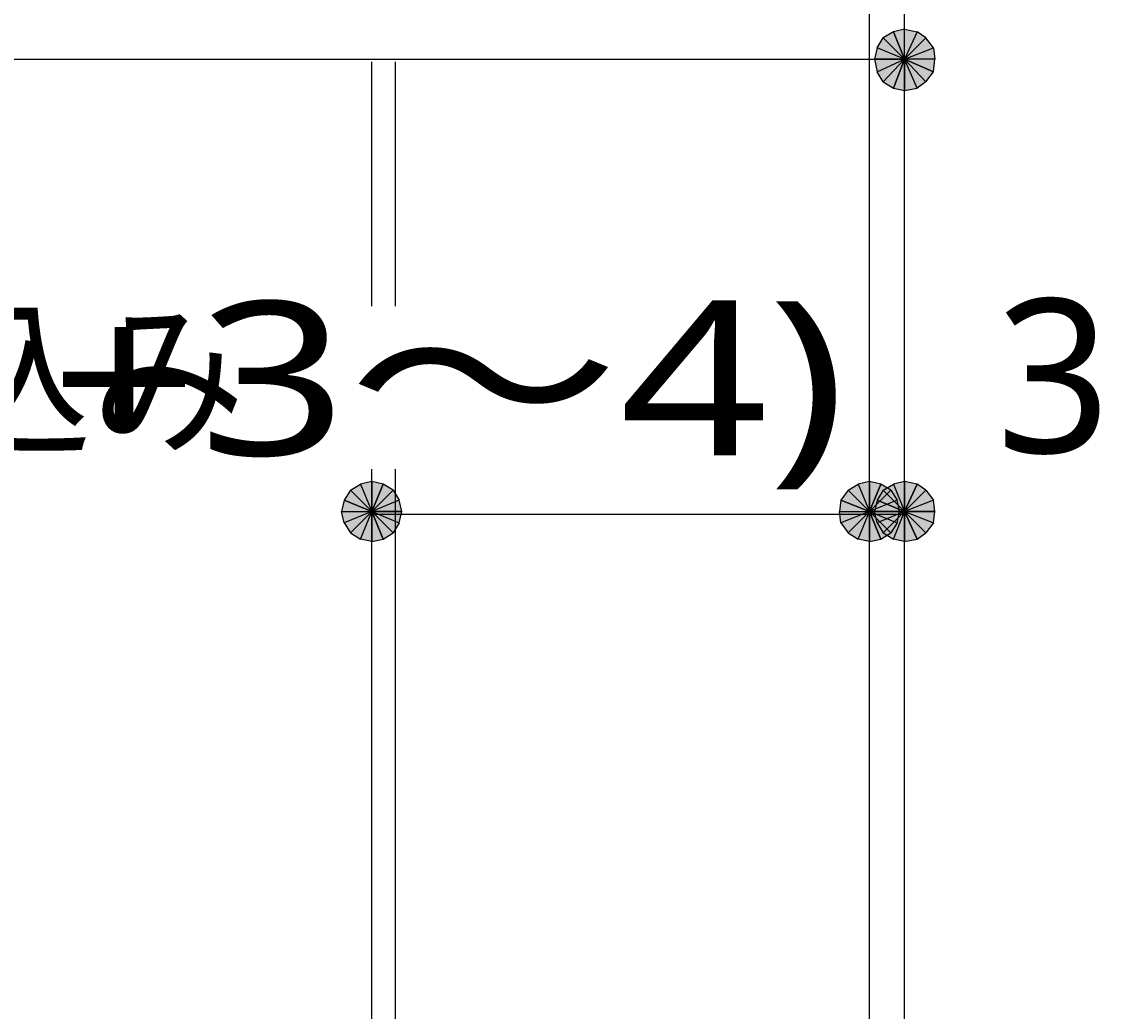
# Model space of a CAD drawing. Header units: millimetres. Extents: x 0 to 420, y 0 to 297.
# Drawn here: x 340.33 to 358.53, y 212.11 to 228.83 of the extents above; entities that cross this region are included whole.
import ezdxf
from ezdxf.enums import TextEntityAlignment as Align

# ---------------------------------------------------------------- set-up
doc = ezdxf.new("R2010")
doc.units = ezdxf.units.MM
doc.styles.add('kst32b', font='NotoSansJP-Variable.ttf')

msp = doc.modelspace()

# ---------------------------------------------------------------- hatches: boundary and pattern name
h = msp.add_hatch(color=7)
h.paths.add_polyline_path([(355.05, 228.663), (354.88, 228.558), (355.24, 228.198), (355.05, 228.663)])
h.paths.add_polyline_path([(354.88, 228.558), (355.24, 228.198), (354.775, 228.388), (354.88, 228.558)])
h.paths.add_polyline_path([(355.24, 228.198), (354.775, 228.388), (354.732, 228.198), (355.24, 228.198)])
h = msp.add_hatch(color=7)
h.paths.add_polyline_path([(355.6, 228.558), (355.452, 228.663), (355.24, 228.198), (355.6, 228.558)])
h.paths.add_polyline_path([(355.452, 228.663), (355.24, 228.198), (355.24, 228.706), (355.452, 228.663)])
h.paths.add_polyline_path([(355.24, 228.198), (355.24, 228.706), (355.05, 228.663), (355.24, 228.198)])
h = msp.add_hatch(color=7)
h.paths.add_polyline_path([(355.727, 227.986), (355.748, 228.198), (355.24, 228.198), (355.727, 227.986)])
h.paths.add_polyline_path([(355.748, 228.198), (355.24, 228.198), (355.727, 228.388), (355.748, 228.198)])
h.paths.add_polyline_path([(355.24, 228.198), (355.727, 228.388), (355.6, 228.558), (355.24, 228.198)])
h = msp.add_hatch(color=7)
h.paths.add_polyline_path([(354.732, 228.198), (354.775, 227.986), (355.24, 228.198), (354.732, 228.198)])
h.paths.add_polyline_path([(354.775, 227.986), (355.24, 228.198), (354.88, 227.817), (354.775, 227.986)])
h.paths.add_polyline_path([(355.24, 228.198), (354.88, 227.817), (355.05, 227.711), (355.24, 228.198)])
for points in [[(355.05, 227.711), (355.24, 227.669), (355.24, 228.198), (355.05, 227.711)], [(346.435, 221.022), (346.244, 221.065), (346.244, 220.557), (346.435, 221.022)], [(354.838, 221.022), (354.647, 221.065), (354.647, 220.557), (354.838, 221.022)], [(355.452, 221.022), (355.24, 221.065), (355.24, 220.557), (355.452, 221.022)]]:
    msp.add_hatch(color=7).paths.add_polyline_path(points)
h = msp.add_hatch(color=7)
h.paths.add_polyline_path([(355.24, 227.669), (355.452, 227.711), (355.24, 228.198), (355.24, 227.669)])
h.paths.add_polyline_path([(355.452, 227.711), (355.24, 228.198), (355.6, 227.817), (355.452, 227.711)])
h.paths.add_polyline_path([(355.24, 228.198), (355.6, 227.817), (355.727, 227.986), (355.24, 228.198)])
h = msp.add_hatch(color=7)
h.paths.add_polyline_path([(346.244, 221.065), (346.054, 221.022), (346.244, 220.557), (346.244, 221.065)])
h.paths.add_polyline_path([(346.054, 221.022), (346.244, 220.557), (345.885, 220.916), (346.054, 221.022)])
h.paths.add_polyline_path([(346.244, 220.557), (345.885, 220.916), (345.779, 220.747), (346.244, 220.557)])
h = msp.add_hatch(color=7)
h.paths.add_polyline_path([(346.752, 220.557), (346.71, 220.747), (346.244, 220.557), (346.752, 220.557)])
h.paths.add_polyline_path([(346.71, 220.747), (346.244, 220.557), (346.604, 220.916), (346.71, 220.747)])
h.paths.add_polyline_path([(346.244, 220.557), (346.604, 220.916), (346.435, 221.022), (346.244, 220.557)])
h = msp.add_hatch(color=7)
h.paths.add_polyline_path([(354.647, 221.065), (354.457, 221.022), (354.647, 220.557), (354.647, 221.065)])
h.paths.add_polyline_path([(354.457, 221.022), (354.647, 220.557), (354.288, 220.916), (354.457, 221.022)])
h.paths.add_polyline_path([(354.647, 220.557), (354.288, 220.916), (354.161, 220.747), (354.647, 220.557)])
h = msp.add_hatch(color=7)
h.paths.add_polyline_path([(355.155, 220.557), (355.113, 220.747), (354.647, 220.557), (355.155, 220.557)])
h.paths.add_polyline_path([(355.113, 220.747), (354.647, 220.557), (355.007, 220.916), (355.113, 220.747)])
h.paths.add_polyline_path([(354.647, 220.557), (355.007, 220.916), (354.838, 221.022), (354.647, 220.557)])
h = msp.add_hatch(color=7)
h.paths.add_polyline_path([(355.24, 221.065), (355.05, 221.022), (355.24, 220.557), (355.24, 221.065)])
h.paths.add_polyline_path([(355.05, 221.022), (355.24, 220.557), (354.88, 220.916), (355.05, 221.022)])
h.paths.add_polyline_path([(355.24, 220.557), (354.88, 220.916), (354.775, 220.747), (355.24, 220.557)])
h = msp.add_hatch(color=7)
h.paths.add_polyline_path([(355.748, 220.557), (355.727, 220.747), (355.24, 220.557), (355.748, 220.557)])
h.paths.add_polyline_path([(355.727, 220.747), (355.24, 220.557), (355.6, 220.916), (355.727, 220.747)])
h.paths.add_polyline_path([(355.24, 220.557), (355.6, 220.916), (355.452, 221.022), (355.24, 220.557)])
h = msp.add_hatch(color=7)
h.paths.add_polyline_path([(345.779, 220.747), (345.736, 220.557), (346.244, 220.557), (345.779, 220.747)])
h.paths.add_polyline_path([(345.736, 220.557), (346.244, 220.557), (345.779, 220.366), (345.736, 220.557)])
h.paths.add_polyline_path([(346.244, 220.557), (345.779, 220.366), (345.885, 220.197), (346.244, 220.557)])
h = msp.add_hatch(color=7)
h.paths.add_polyline_path([(354.161, 220.747), (354.139, 220.557), (354.647, 220.557), (354.161, 220.747)])
h.paths.add_polyline_path([(354.139, 220.557), (354.647, 220.557), (354.161, 220.366), (354.139, 220.557)])
h.paths.add_polyline_path([(354.647, 220.557), (354.161, 220.366), (354.288, 220.197), (354.647, 220.557)])
h = msp.add_hatch(color=7)
h.paths.add_polyline_path([(354.775, 220.747), (354.732, 220.557), (355.24, 220.557), (354.775, 220.747)])
h.paths.add_polyline_path([(354.732, 220.557), (355.24, 220.557), (354.775, 220.366), (354.732, 220.557)])
h.paths.add_polyline_path([(355.24, 220.557), (354.775, 220.366), (354.88, 220.197), (355.24, 220.557)])
h = msp.add_hatch(color=7)
h.paths.add_polyline_path([(345.885, 220.197), (346.054, 220.091), (346.244, 220.557), (345.885, 220.197)])
h.paths.add_polyline_path([(346.054, 220.091), (346.244, 220.557), (346.244, 220.049), (346.054, 220.091)])
h.paths.add_polyline_path([(346.244, 220.557), (346.244, 220.049), (346.435, 220.091), (346.244, 220.557)])
h = msp.add_hatch(color=7)
h.paths.add_polyline_path([(346.435, 220.091), (346.604, 220.197), (346.244, 220.557), (346.435, 220.091)])
h.paths.add_polyline_path([(346.604, 220.197), (346.244, 220.557), (346.71, 220.366), (346.604, 220.197)])
h.paths.add_polyline_path([(346.244, 220.557), (346.71, 220.366), (346.752, 220.557), (346.244, 220.557)])
h = msp.add_hatch(color=7)
h.paths.add_polyline_path([(354.288, 220.197), (354.457, 220.091), (354.647, 220.557), (354.288, 220.197)])
h.paths.add_polyline_path([(354.457, 220.091), (354.647, 220.557), (354.647, 220.049), (354.457, 220.091)])
h.paths.add_polyline_path([(354.647, 220.557), (354.647, 220.049), (354.838, 220.091), (354.647, 220.557)])
h = msp.add_hatch(color=7)
h.paths.add_polyline_path([(354.838, 220.091), (355.007, 220.197), (354.647, 220.557), (354.838, 220.091)])
h.paths.add_polyline_path([(355.007, 220.197), (354.647, 220.557), (355.113, 220.366), (355.007, 220.197)])
h.paths.add_polyline_path([(354.647, 220.557), (355.113, 220.366), (355.155, 220.557), (354.647, 220.557)])
h = msp.add_hatch(color=7)
h.paths.add_polyline_path([(354.88, 220.197), (355.05, 220.091), (355.24, 220.557), (354.88, 220.197)])
h.paths.add_polyline_path([(355.05, 220.091), (355.24, 220.557), (355.24, 220.049), (355.05, 220.091)])
h.paths.add_polyline_path([(355.24, 220.557), (355.24, 220.049), (355.452, 220.091), (355.24, 220.557)])
h = msp.add_hatch(color=7)
h.paths.add_polyline_path([(355.452, 220.091), (355.6, 220.197), (355.24, 220.557), (355.452, 220.091)])
h.paths.add_polyline_path([(355.6, 220.197), (355.24, 220.557), (355.727, 220.366), (355.6, 220.197)])
h.paths.add_polyline_path([(355.24, 220.557), (355.727, 220.366), (355.748, 220.557), (355.24, 220.557)])

# ---------------------------------------------------------------- linework, layer by layer
at = {"lineweight": 13}
for points in [[(354.647, 207.264), (354.647, 247.459)], [(355.24, 205.465), (355.24, 247.269)], [(331.237, 228.198), (355.24, 228.198)], [(355.24, 228.177), (355.24, 228.155)], [(346.244, 224.028), (346.244, 228.155)], [(346.646, 224.028), (346.646, 228.155)], [(346.244, 208.471), (346.244, 221.276)], [(346.646, 207.264), (346.646, 221.276)], [(346.244, 220.514), (354.647, 220.514), (355.24, 220.514)]]:
    msp.add_lwpolyline(points, dxfattribs=at)
at = {"lineweight": 0}
for points in [[(354.88, 228.558), (355.24, 228.198), (354.775, 228.388)], [(355.05, 228.663), (354.88, 228.558), (355.24, 228.198)], [(355.24, 228.198), (355.24, 228.706), (355.05, 228.663)], [(355.452, 228.663), (355.24, 228.198), (355.24, 228.706)], [(355.6, 228.558), (355.452, 228.663), (355.24, 228.198)], [(355.24, 228.198), (355.727, 228.388), (355.6, 228.558)], [(355.24, 228.198), (354.775, 228.388), (354.732, 228.198)], [(355.748, 228.198), (355.24, 228.198), (355.727, 228.388)], [(354.732, 228.198), (354.775, 227.986), (355.24, 228.198)], [(354.775, 227.986), (355.24, 228.198), (354.88, 227.817)], [(355.24, 228.198), (354.88, 227.817), (355.05, 227.711)], [(355.05, 227.711), (355.24, 227.669), (355.24, 228.198)], [(355.24, 227.669), (355.452, 227.711), (355.24, 228.198)], [(355.452, 227.711), (355.24, 228.198), (355.6, 227.817)], [(355.24, 228.198), (355.6, 227.817), (355.727, 227.986)], [(355.727, 227.986), (355.748, 228.198), (355.24, 228.198)], [(346.244, 220.557), (345.885, 220.916), (345.779, 220.747)], [(346.054, 221.022), (346.244, 220.557), (345.885, 220.916)], [(346.244, 221.065), (346.054, 221.022), (346.244, 220.557)], [(346.435, 221.022), (346.244, 221.065), (346.244, 220.557)], [(346.244, 220.557), (346.604, 220.916), (346.435, 221.022)], [(346.71, 220.747), (346.244, 220.557), (346.604, 220.916)], [(354.647, 220.557), (354.288, 220.916), (354.161, 220.747)], [(354.457, 221.022), (354.647, 220.557), (354.288, 220.916)], [(354.647, 221.065), (354.457, 221.022), (354.647, 220.557)], [(354.838, 221.022), (354.647, 221.065), (354.647, 220.557)], [(354.647, 220.557), (355.007, 220.916), (354.838, 221.022)], [(355.113, 220.747), (354.647, 220.557), (355.007, 220.916)], [(355.24, 220.557), (354.88, 220.916), (354.775, 220.747)], [(355.05, 221.022), (355.24, 220.557), (354.88, 220.916)], [(355.24, 221.065), (355.05, 221.022), (355.24, 220.557)], [(355.452, 221.022), (355.24, 221.065), (355.24, 220.557)], [(355.24, 220.557), (355.6, 220.916), (355.452, 221.022)], [(355.727, 220.747), (355.24, 220.557), (355.6, 220.916)], [(345.779, 220.747), (345.736, 220.557), (346.244, 220.557)], [(346.752, 220.557), (346.71, 220.747), (346.244, 220.557)], [(354.161, 220.747), (354.139, 220.557), (354.647, 220.557)], [(355.155, 220.557), (355.113, 220.747), (354.647, 220.557)], [(354.775, 220.747), (354.732, 220.557), (355.24, 220.557)], [(355.748, 220.557), (355.727, 220.747), (355.24, 220.557)], [(345.736, 220.557), (346.244, 220.557), (345.779, 220.366)], [(346.244, 220.557), (345.779, 220.366), (345.885, 220.197)], [(345.885, 220.197), (346.054, 220.091), (346.244, 220.557)], [(346.054, 220.091), (346.244, 220.557), (346.244, 220.049)], [(346.244, 220.557), (346.244, 220.049), (346.435, 220.091)], [(346.435, 220.091), (346.604, 220.197), (346.244, 220.557)], [(346.604, 220.197), (346.244, 220.557), (346.71, 220.366)], [(346.244, 220.557), (346.71, 220.366), (346.752, 220.557)], [(354.139, 220.557), (354.647, 220.557), (354.161, 220.366)], [(354.647, 220.557), (354.161, 220.366), (354.288, 220.197)], [(354.288, 220.197), (354.457, 220.091), (354.647, 220.557)], [(354.457, 220.091), (354.647, 220.557), (354.647, 220.049)], [(354.647, 220.557), (354.647, 220.049), (354.838, 220.091)], [(354.838, 220.091), (355.007, 220.197), (354.647, 220.557)], [(355.007, 220.197), (354.647, 220.557), (355.113, 220.366)], [(354.647, 220.557), (355.113, 220.366), (355.155, 220.557)], [(354.732, 220.557), (355.24, 220.557), (354.775, 220.366)], [(355.24, 220.557), (354.775, 220.366), (354.88, 220.197)], [(354.88, 220.197), (355.05, 220.091), (355.24, 220.557)], [(355.05, 220.091), (355.24, 220.557), (355.24, 220.049)], [(355.24, 220.557), (355.24, 220.049), (355.452, 220.091)], [(355.452, 220.091), (355.6, 220.197), (355.24, 220.557)], [(355.6, 220.197), (355.24, 220.557), (355.727, 220.366)], [(355.24, 220.557), (355.727, 220.366), (355.748, 220.557)]]:
    msp.add_lwpolyline(points, close=True, dxfattribs=at)

# ---------------------------------------------------------------- texts
at = {"style": 'kst32b'}
msp.add_text('3', height=2.599, dxfattribs=at).set_placement((356.785, 221.551))
for s, height, p, p2 in [('(       +3～4)', 2.59891, (331.512, 221.509), (354.253, 221.509)), ('扉見込み', 2.0791, (333.714, 221.763), (344.109, 221.763))]:
    msp.add_text(s, height=height, dxfattribs=at).set_placement(p, p2, align=Align.FIT)

doc.saveas('drawing.dxf')
